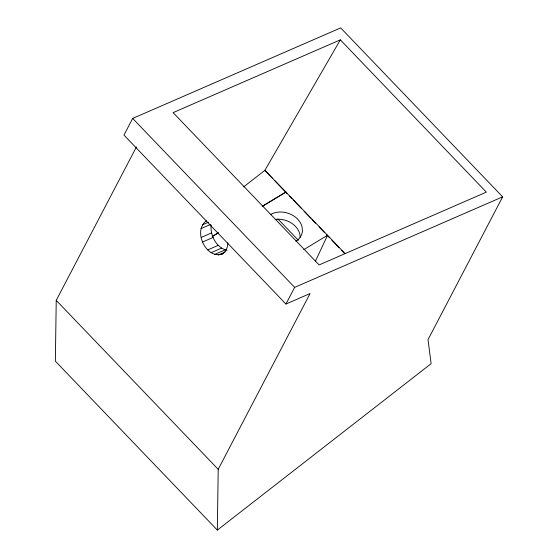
<?xml version="1.0" encoding="UTF-8"?>
<svg xmlns="http://www.w3.org/2000/svg" width="558" height="558" viewBox="0 0 558 558"><rect width="100%" height="100%" fill="white"/><g stroke="black" fill="none" stroke-linecap="round" stroke-linejoin="round"><path stroke-width="0.84" d="M136.41 146.956L56.232 300.378L55.354 361.159L217.327 530.1L431.118 363.683L428.021 339.648L502.646 196.841L340.673 27.9L132.678 118.429L123.967 135.099L285.94 304.04L310.067 293.543L218.206 469.32L217.327 530.1M211.112 225.007C210.073 235.427 216.337 247.898 227.099 250.305M206.481 220.78C192.05 230.761 206.809 261.27 223.737 253.43M227.824 242.814C227.838 247.452 225.83 252.474 221.373 254.462M315.375 261.311L327.539 235.26L264.876 170.357L340.331 39.841L486.346 192.14L319.113 264.931L173.099 112.632L340.331 39.841M285.94 304.04L294.652 287.37L502.646 196.841M243.588 186.93L264.876 170.357L272.723 178.539M262.33 206.355L286.052 191.98L262.19 206.348M303.817 249.635L327.539 235.26L344.928 253.492M212.242 236.425L218.206 232.832M212.465 236.446L218.443 232.853M202.303 224.916L208.476 222.23M201.019 228.578L210.387 224.504M201.187 237.415L211.552 232.902M202.631 241.984L213.065 237.443M207.736 249.9L218.241 245.332M211.057 252.704L221.547 248.143M214.6 254.469L225.034 249.928M218.115 255.069L225.286 251.944M274.529 180.429L287.203 193.647M289.616 196.158L292.029 198.676M293.236 199.938L301.083 208.12M304.096 211.266L310.736 218.185M311.943 219.447L315.563 223.221M319.183 226.994L324.61 232.665M326.423 234.548L329.436 237.694M331.85 240.212L339.09 247.766M341.503 250.284L344.523 253.43M277.849 218.903L298.363 240.303M132.678 118.429L294.652 287.37M56.232 300.378L218.206 469.32M300.127 237.352L299.883 234.207A19.711 15.589 17.1 0 0 275.464 219.399M295.838 241.314A19.711 15.589 17.1 0 0 302.422 231.158L302.094 226.994A19.711 15.589 17.1 0 0 270.302 214.684"/></g></svg>
